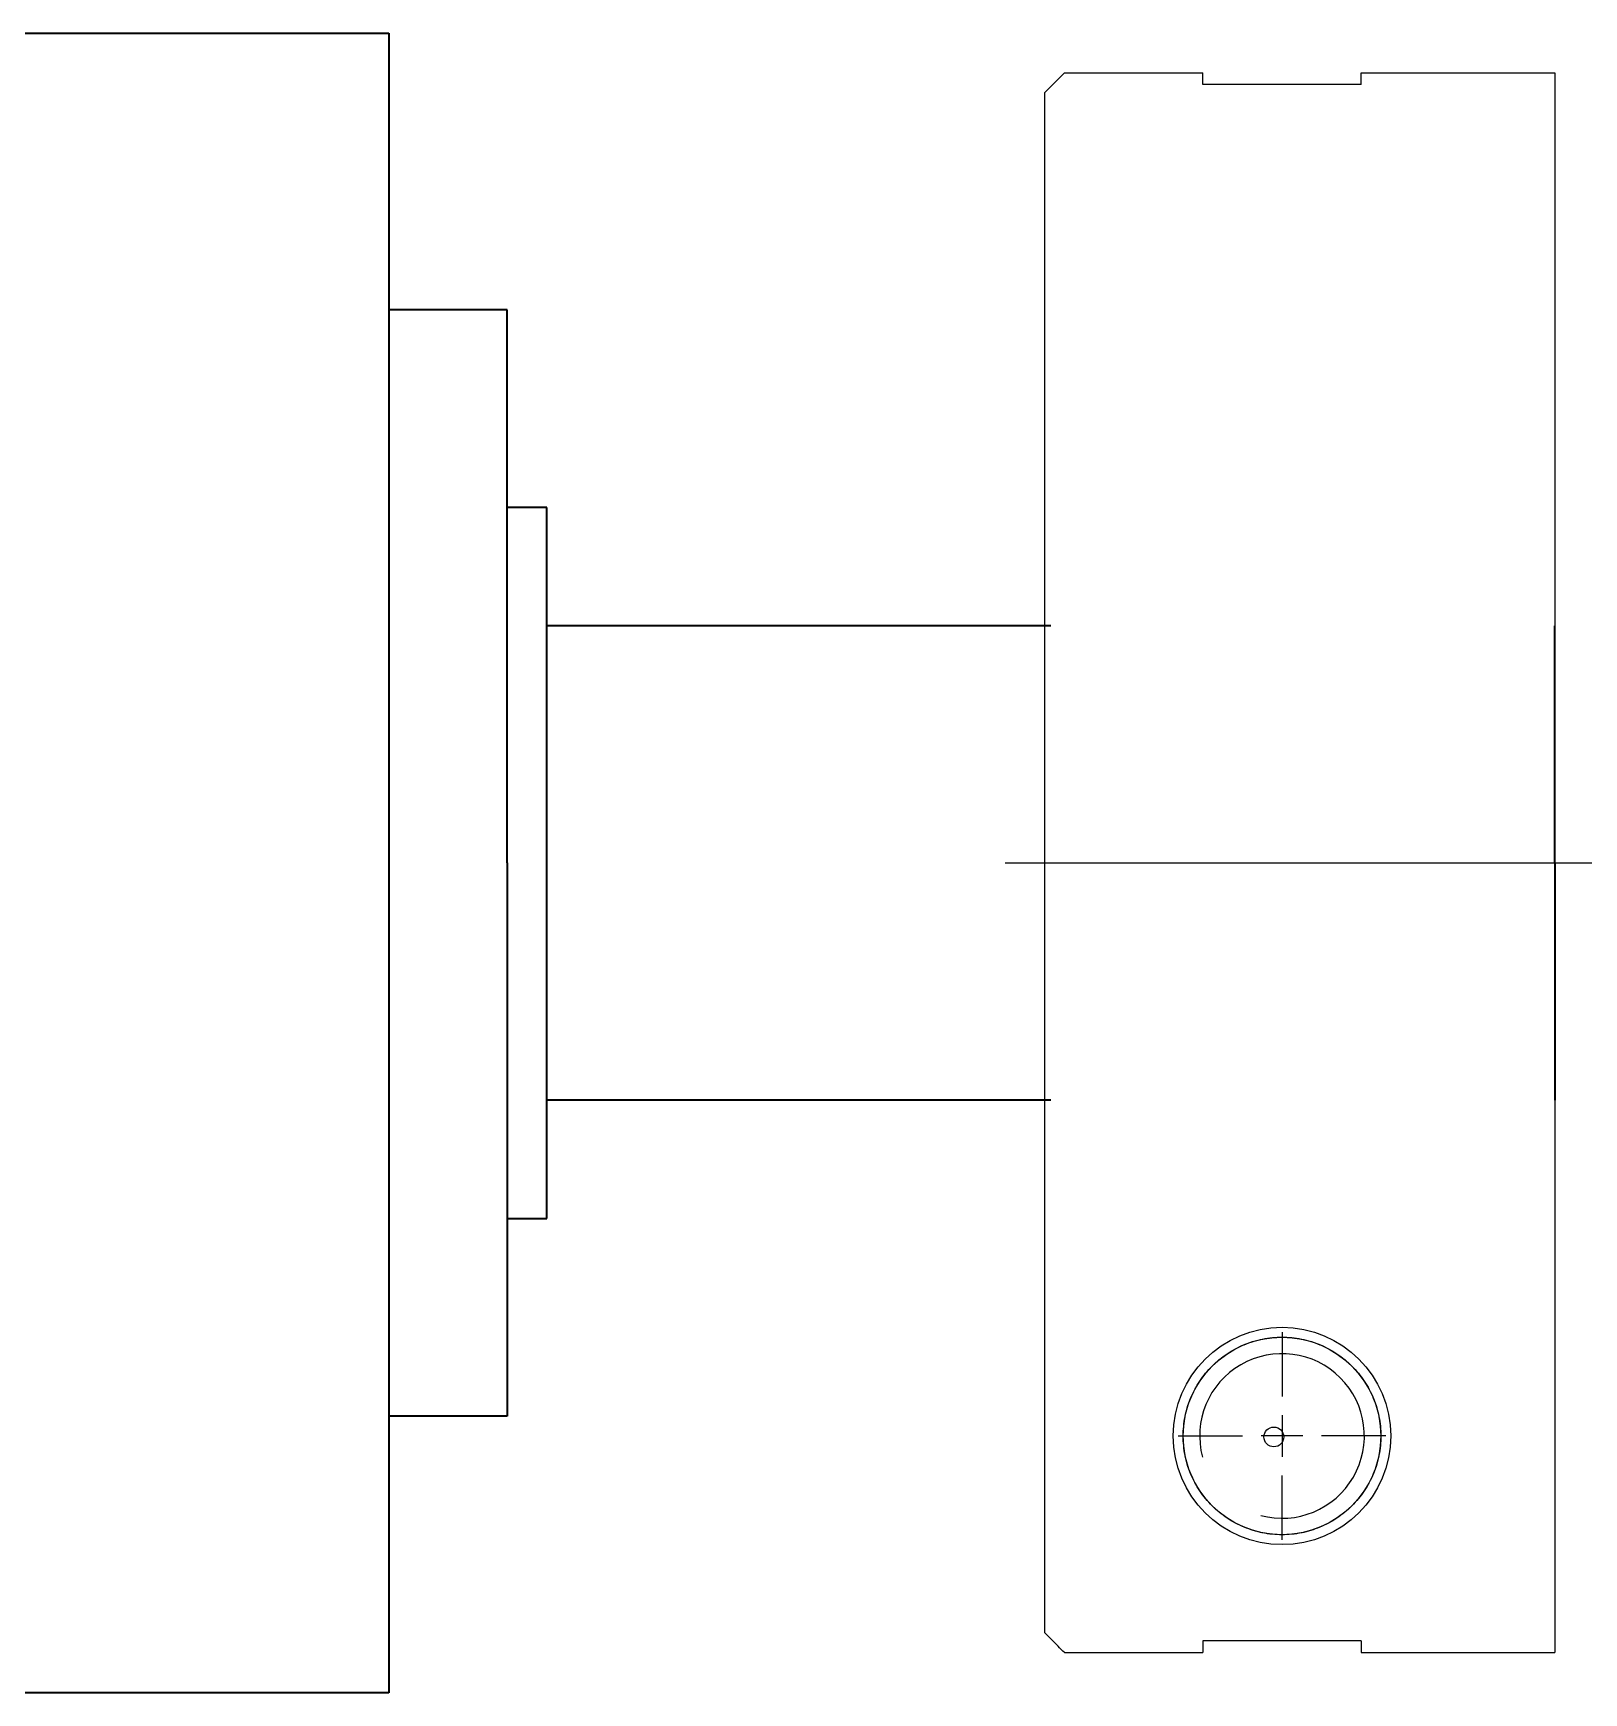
# Model space of a CAD drawing. Header units: millimetres. Extents: x -29 to 3384, y -388 to 1226.
# Drawn here: x 1419.81 to 1459.04, y 758.12 to 800.12 of the extents above; entities that cross this region are included whole.
import ezdxf

# ---------------------------------------------------------------- set-up
doc = ezdxf.new("R2010")
doc.units = ezdxf.units.MM
doc.linetypes.add('CENTER', pattern=[50.8, 31.75, -6.35, 6.35, -6.35])
doc.layers.add('DEFAULT_1', color=7, linetype='CENTER')
doc.layers.add('Kontury', color=7, linetype='Continuous', lineweight=35)

msp = doc.modelspace()

# ---------------------------------------------------------------- linework, layer by layer
msp.add_line((1428.80076, 800.11907), (1428.80076, 758.11907))
at = {"color": 7, "linetype": 'Continuous'}
for p, q in [((1445.40076, 798.61907), (1445.90076, 799.11907)), ((1445.90076, 799.11907), (1449.40076, 799.11907)), ((1449.40076, 798.81907), (1449.40076, 799.11907)), ((1453.40076, 798.81907), (1453.40076, 799.11907)), ((1453.40076, 799.11907), (1458.30076, 799.11907)), ((1458.30076, 799.11907), (1458.30076, 759.13507)), ((1445.40076, 759.63548), (1445.40076, 798.61907)), ((1453.40076, 798.81907), (1449.40076, 798.81907)), ((1449.40076, 759.43532), (1449.40076, 759.13507)), ((1453.40076, 759.43532), (1449.40076, 759.43532)), ((1453.40076, 759.43532), (1453.40076, 759.13507)), ((1445.90076, 759.13507), (1449.40076, 759.13507)), ((1453.40076, 759.13507), (1458.30076, 759.13507))]:
    msp.add_line(p, q, dxfattribs=at)
at = {"color": 2, "linetype": 'Continuous'}
for p, q in [((1451.40076, 765.14407), (1451.40076, 764.09407)), ((1451.92576, 764.61907), (1450.87576, 764.61907))]:
    msp.add_line(p, q, dxfattribs=at)
at = {"color": 7, "linetype": 'Continuous'}
for radius in [2.75, 2.5]:
    msp.add_circle((1451.40076, 764.61907), radius, dxfattribs=at)
at = {"color": 2, "linetype": 'Continuous'}
msp.add_circle((1451.19421, 764.59436), 0.25, dxfattribs=at)
msp.add_arc((1451.40076, 764.61907), 2.08333, 255, 195, dxfattribs=at)
at = {"color": 7, "linetype": 'Continuous'}
for points, start_tangent, end_tangent in [([(1451.40076, 762.11907, 4.00027), (1450.91303, 762.1671, 4.00027), (1450.44405, 762.30937, 4.00027), (1450.01183, 762.54039, 4.00027), (1449.63299, 762.8513, 4.00027), (1449.32208, 763.23014, 4.00027), (1449.09106, 763.66236, 4.00027), (1448.94879, 764.13134, 4.00027), (1448.90076, 764.61907, 4.00027), (1448.94879, 765.10679, 4.00027), (1449.09106, 765.57577, 4.00027), (1449.32208, 766.00799, 4.00027), (1449.63299, 766.38683, 4.00027), (1450.01183, 766.69774, 4.00027), (1450.44405, 766.92876, 4.00027), (1450.91303, 767.07103, 4.00027), (1451.40076, 767.11907, 4.00027)], (-0.99999828, 0.0018568), (0.99999828, 0.0018568)), ([(1451.40076, 767.11907, 4.00027), (1451.88848, 767.07103, 4.00027), (1452.35746, 766.92876, 4.00027), (1452.78968, 766.69774, 4.00027), (1453.16852, 766.38683, 4.00027), (1453.47943, 766.00799, 4.00027), (1453.71045, 765.57577, 4.00027), (1453.85272, 765.10679, 4.00027), (1453.90076, 764.61907, 4.00027), (1453.85272, 764.13134, 4.00027), (1453.71045, 763.66236, 4.00027), (1453.47943, 763.23014, 4.00027), (1453.16852, 762.8513, 4.00027), (1452.78968, 762.54039, 4.00027), (1452.35746, 762.30937, 4.00027), (1451.88848, 762.1671, 4.00027), (1451.40076, 762.11907, 4.00027)], (0.99999828, -0.0018568), (-0.99999828, -0.0018568)), ([(1445.90076, 759.13507), (1445.7337, 759.30226), (1445.56704, 759.46906), (1445.40076, 759.63548)], (-0.70682366, 0.70738979), (-0.70680893, 0.7074045))]:
    msp.add_spline(points, degree=3, dxfattribs=dict(at, start_tangent=start_tangent, end_tangent=end_tangent))
at = {"layer": 'DEFAULT_1', "color": 2, "linetype": 'CENTER'}
for p, q in [((1444.40076, 779.11907), (1508.40076, 779.11907)), ((1451.40076, 767.24407), (1451.40076, 765.61917)), ((1448.77576, 764.61907), (1450.40066, 764.61907)), ((1454.02576, 764.61907), (1452.40086, 764.61907)), ((1451.40076, 761.99407), (1451.40076, 763.61897))]:
    msp.add_line(p, q, dxfattribs=at)
at = {"layer": 'Kontury'}
for p, q in [((1387.55076, 800.11907), (1428.80076, 800.11907)), ((1428.80076, 800.11907), (1428.80076, 758.11907)), ((1431.80076, 793.11907), (1428.80076, 793.11907)), ((1431.80076, 779.11907), (1431.80076, 793.11907)), ((1432.80076, 788.11907), (1431.80076, 788.11907)), ((1432.80076, 785.11907), (1432.80076, 788.11907)), ((1445.55076, 785.11907), (1432.80076, 785.11907)), ((1432.80076, 770.11907), (1432.80076, 785.11907)), ((1458.30076, 779.11907), (1458.30076, 785.11907)), ((1431.80076, 779.11907), (1431.80076, 765.11907)), ((1458.30076, 779.11907), (1458.30076, 773.11907)), ((1431.80076, 773.11907), (1431.80076, 770.11907)), ((1445.55076, 773.11907), (1432.80076, 773.11907)), ((1431.80076, 770.11907), (1432.80076, 770.11907)), ((1431.80076, 765.11907), (1428.80076, 765.11907)), ((1428.80076, 758.11907), (1387.55076, 758.11907))]:
    msp.add_line(p, q, dxfattribs=at)

doc.saveas('drawing.dxf')
